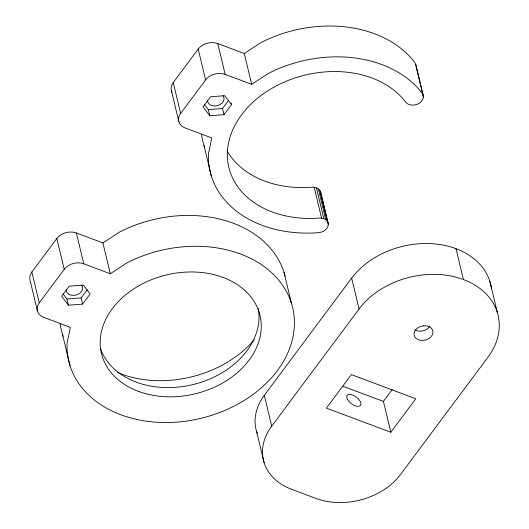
<?xml version="1.0" encoding="UTF-8"?>
<svg xmlns="http://www.w3.org/2000/svg" width="529" height="529" viewBox="0 0 529 529"><rect width="100%" height="100%" fill="white"/><g stroke="black" fill="none" stroke-linecap="round" stroke-linejoin="round"><path stroke-width="0.79" d="M328.311 224.633C327.841 229.407 322.954 232.297 318.544 232.674A115.091 86.326 -13.5 0 1 208.446 153.807L211.752 137.917L185.236 127.985A14.389 10.792 -13.5 0 1 180.647 113.411L173.241 82.577L198.203 49.091A14.389 10.792 -13.5 0 1 217.769 43.576L244.286 53.508L260.942 42.611A115.091 86.326 -13.5 0 1 414.895 62.653L415.768 64.34L423.174 95.18C424.761 104.041 410.874 108.511 405.598 102.071A95.908 71.937 -13.5 0 0 241.555 114.813A95.908 71.937 -13.5 0 0 319.132 218.06C323.199 217.611 328.37 219.991 328.311 224.633L320.905 193.799C320.971 189.157 315.793 186.777 311.733 187.226A95.908 71.937 -13.5 0 1 227.206 151.016M37.499 311.257L30.1 280.423A14.389 10.792 -13.5 0 1 31.859 271.992L56.815 238.513A14.389 10.792 -13.5 0 1 76.388 232.991L102.904 242.923L119.561 232.033A115.091 86.326 -13.5 0 1 285.091 276.204M39.258 302.833L64.221 269.347A14.389 10.792 -13.5 0 1 83.787 263.826L110.303 273.757L126.96 262.867A115.091 86.326 -13.5 0 1 288.722 296.114A115.091 86.326 -13.5 0 1 196.947 419.233A115.091 86.326 -13.5 0 1 67.057 343.228L70.37 327.332L43.854 317.4A14.389 10.792 -13.5 0 1 39.258 302.833L31.859 271.992M180.647 113.411L205.609 79.932A14.389 10.792 -13.5 0 1 225.175 74.41L251.692 84.342L268.348 73.445A115.091 86.326 -13.5 0 1 422.301 93.488L423.174 95.18M63.096 293.906L66.932 299.017L81.142 297.913L87.225 289.753M204.478 104.491L208.32 109.602L222.524 108.498L228.607 100.331M82.623 304.082L90.109 294.038L83.39 285.098L69.18 286.196L61.695 296.247L68.413 305.187L82.623 304.082L81.142 297.913M231.497 104.616L224.779 95.676L210.568 96.781L203.083 106.825L209.801 115.765L224.005 114.661L231.497 104.616L231.127 103.076M257.187 433.304A62.336 46.764 -13.5 0 1 264.302 395.335L351.666 278.142A76.725 57.555 -13.5 0 1 433.205 243.79A76.725 57.555 -13.5 0 1 491.527 288.814M463.437 279.543A76.725 57.555 -13.5 0 1 487.936 357.247L400.572 474.44A62.336 46.764 -13.5 0 1 315.773 498.358L291.611 489.305A62.336 46.764 -13.5 0 1 271.708 426.169L359.065 308.976A76.725 57.555 -13.5 0 1 463.437 279.543L456.031 248.703M390.819 432.239L415.781 398.754L351.349 374.618L326.386 408.104L390.819 432.239L383.419 401.405L392.227 389.582M342.766 386.177L383.419 401.405M489.9 281.461L497.3 312.302M416.019 66.211L423.418 97.045M351.666 278.142L359.065 308.976M320.66 191.928L328.059 222.769M319.787 190.242L327.187 221.076M318.339 188.846L325.745 219.68M316.428 187.835L323.827 218.669M314.173 187.286L321.572 218.12M244.286 53.508L251.692 84.342M284.007 272.342L291.406 303.177M217.769 43.576L225.175 74.41M222.524 108.498L224.005 114.661M198.203 49.091L205.609 79.932M208.32 109.602L209.801 115.765M264.302 395.335L271.708 426.169M203.989 145.369L211.395 176.203M256.691 431.856L264.097 462.69M171.489 91.008L178.888 121.842M102.904 242.923L110.303 273.757M76.388 232.991L83.787 263.826M56.815 238.513L64.221 269.347M66.932 299.017L68.413 305.187M62.607 334.784L70.007 365.625M415.768 64.34L415.933 65.589M63.103 336.305A115.091 86.326 -13.5 0 1 60.161 323.761M254.304 339.724A100.702 75.535 -13.5 0 1 117.61 372.581M258.251 308.453A81.519 61.152 -13.5 0 1 194.315 384.226A81.519 61.152 -13.5 0 1 100.583 348.776M81.73 285.217A8.391 6.295 -13.5 0 1 76.315 294.984A8.391 6.295 -13.5 0 1 66.132 289.614M204.756 147.651A115.091 86.326 -13.5 0 1 201.549 134.346M172.031 92.317A14.389 10.792 -13.5 0 1 173.241 82.577M223.112 95.802A8.391 6.295 -13.5 0 1 217.703 105.562A8.391 6.295 -13.5 0 1 207.52 100.199M429.641 326.439A9.588 7.194 -13.5 0 1 414.809 329.838M423.174 325.864L420.734 326.426A9.588 7.194 -13.5 0 0 416.449 338.692A9.588 7.194 -13.5 0 0 432.213 335.075A9.588 7.194 -13.5 0 0 423.174 325.864M138.274 391.321A81.519 61.152 -13.5 0 0 261.214 328.145A81.519 61.152 -13.5 0 0 142.638 283.729A81.519 61.152 -13.5 0 0 138.274 391.321M347.381 399.223A8.391 4.126 36.7 0 0 359.753 406.054A8.391 4.126 36.7 0 0 354.423 395.844A8.391 4.126 36.7 0 0 347.381 399.223"/></g></svg>
